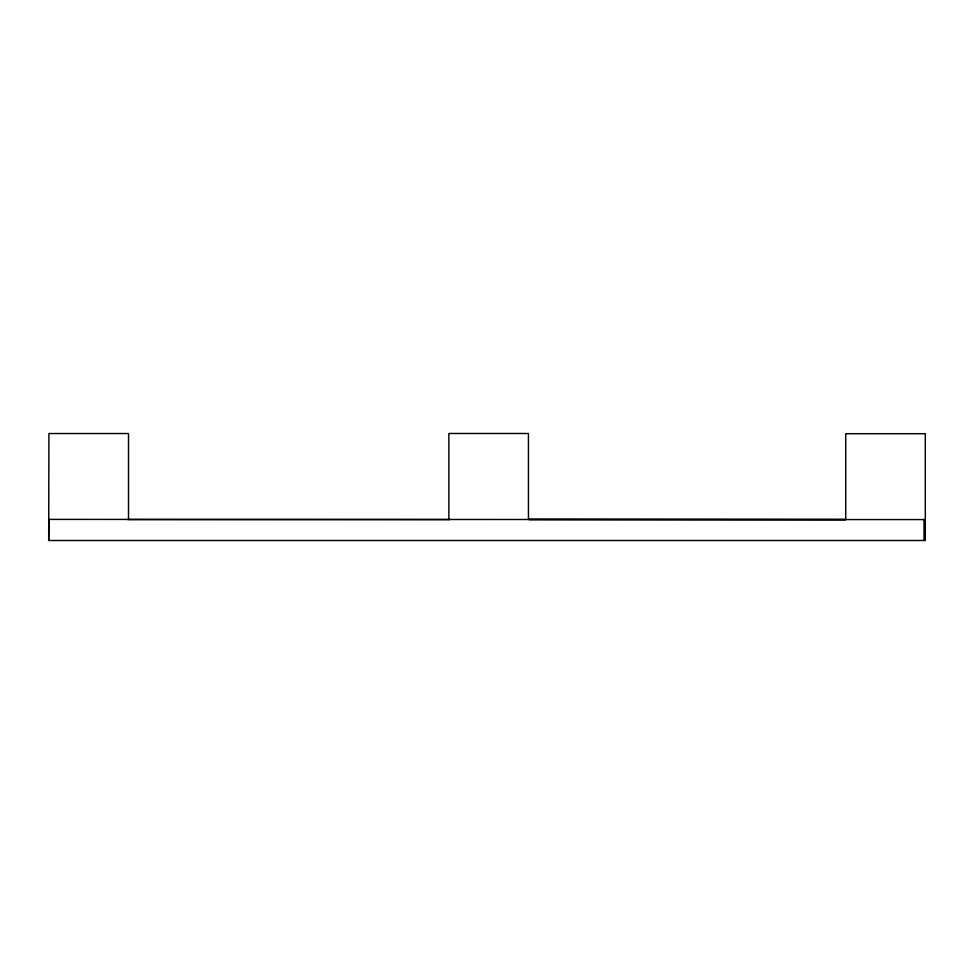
<?xml version="1.0" encoding="UTF-8"?>
<svg xmlns="http://www.w3.org/2000/svg" width="974" height="974" viewBox="0 0 974 974"><rect width="100%" height="100%" fill="white"/><g stroke="black" fill="none" stroke-linecap="round" stroke-linejoin="round"><path stroke-width="1.46" d="M48.7 540.509L48.919 519.398L845.724 519.568L845.724 433.71L925.3 433.71L925.3 540.509L48.7 540.509L48.919 433.54L128.507 433.54L128.507 519.483M127.728 519.568L449.903 519.568M528.919 519.568L925.3 519.568M845.724 519.568L528.444 519.349L528.444 433.491L448.868 433.491L448.868 519.459M924.046 519.568L924.046 540.509"/></g></svg>
